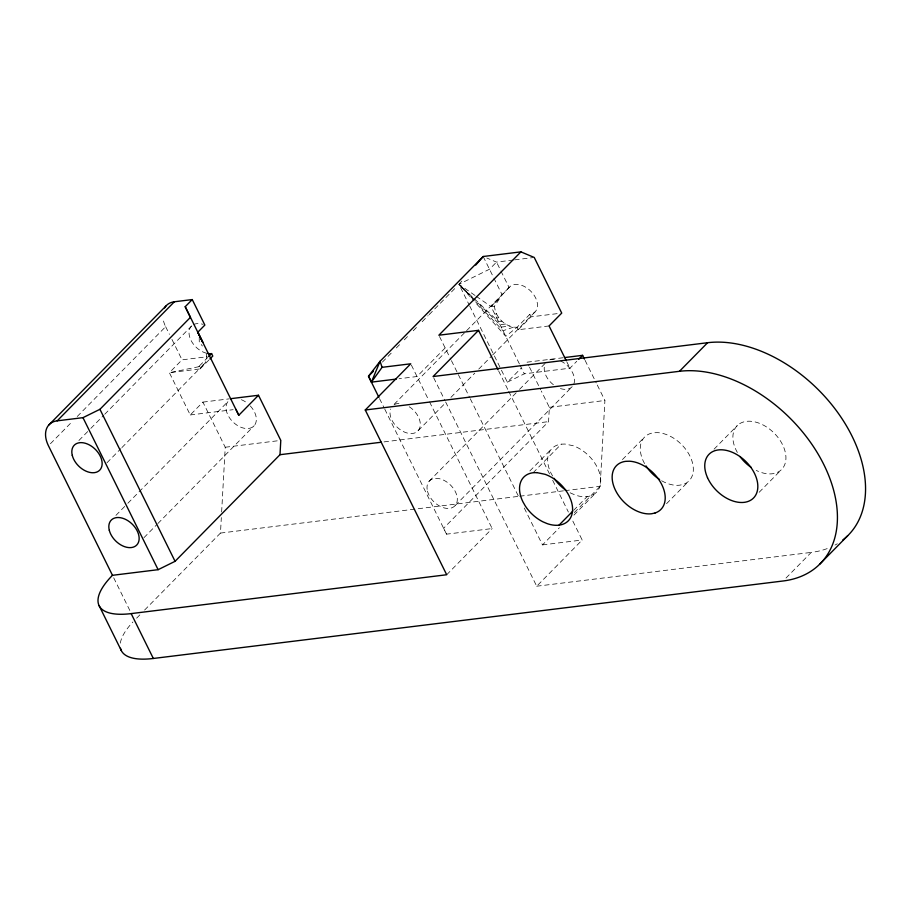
<?xml version="1.0" encoding="UTF-8"?>
<svg xmlns="http://www.w3.org/2000/svg" width="911" height="911" viewBox="0 0 911 911"><rect width="100%" height="100%" fill="white"/><g stroke="black" fill="none" stroke-linecap="round" stroke-linejoin="round"><path stroke-width="0.68" stroke-dasharray="4.55 3.42" d="M144.621 610.04L220.473 533.072L221.327 517.596M221.635 511.971L225.233 447.244L202.914 402.104L190.262 414.96L169.378 372.701L182.029 359.845L207.196 356.748M429.548 401.865L492.168 528.551L446.527 534.165L443.634 528.243L548.559 421.634L549.356 407.331L541.293 391.024M574.306 512.574L600.155 486.315L604.915 400.487L596.864 384.18M519.361 363.819L491.097 306.631L509.317 287.272A17.821 11.797 44.5 0 1 533.208 293.98A17.821 11.797 44.5 0 1 529.746 314.409L517.095 327.265L505.764 336.296L474.882 301.974M549.071 325.944L518.302 329.725L517.095 327.265C505.73 327.664 495.197 317.415 494.525 306.21L502.098 294.743L493.91 278.162M461.775 281.089L458.973 284.3L469.028 304.638M50.424 443.737L72.276 421.531M77.241 416.486L165.643 326.673A26.738 17.685 44.5 0 1 162.898 317.893M78.915 440.491L89.836 429.388M90.838 428.375L103.74 415.257M104.742 414.254L191.151 326.457M208.892 360.016L200.135 368.909L198.917 366.45L207.685 357.545M106.974 462.765L120.912 448.599M121.903 447.586L204.542 363.626M115.925 515.375L126.857 504.273M127.847 503.259L228.16 401.341A17.821 11.797 44.5 0 0 233.421 422.397A17.821 11.797 44.5 0 0 254.203 425.665A17.821 11.797 44.5 0 0 248.942 404.609M143.961 537.672L156.874 524.554M157.865 523.54L254.203 425.665M382.415 362.077L392.356 351.976M396.342 347.934L400.316 343.902M404.29 339.86L409.267 334.804M413.241 330.761L418.206 325.717M422.192 321.674L428.147 315.616M429.149 314.602L456.992 286.316M136.639 618.148L140.636 614.094M445.16 347.945L417.033 376.528L399.052 378.737M394.11 404.336L465.623 331.672M466.614 330.67L509.317 287.272M418.172 430.664L445.98 402.411M450.945 397.355L474.79 373.146M478.753 369.103L491.667 355.985M492.657 354.983L535.372 311.585M518.302 329.725L530.965 316.869L560.322 313.259M469.655 305.914L507.359 382.187L521.138 368.181M429.127 481.236L518.518 390.42M519.509 389.407L546.327 362.168M507.359 382.187L524.315 373.817L569.956 368.203L576.765 361.28M455.181 505.548L572.381 386.469A17.821 11.797 44.5 0 1 559.16 388.109M529.838 470.976L552.146 448.314M533.117 472.741L561.244 444.158L565.025 444.044L573.167 445.73A31.19 20.634 44.5 0 1 597.354 467.525L599.096 471.659A31.19 20.634 44.5 0 1 575.228 495.026L571.072 493.25A31.19 20.634 44.5 0 1 569.011 492.156M446.686 574.75L492.168 528.551M622.441 459.577L644.749 436.916M573.577 510.376L587.151 496.586M524.28 508.053L542.5 544.903L559.4 527.731M573.941 515.102L596.25 492.43M445.638 401.945L536.716 586.217L582.186 540.018L572.142 519.68M714.076 449.157L737.363 425.505M666.545 503.692L688.853 481.031M759.159 492.293L781.467 469.62M786.011 578.029L811.234 552.408A124.773 82.548 44.5 0 0 828.93 547.921M476.18 296.257L491.097 306.631L498.681 299.207M513.417 327.174L503.02 330.739L475.61 301.848M199.019 366.666L169.378 372.701L200.135 368.909M513.28 260.034L496.529 262.095L486.838 258.029M514.681 259.863L532.833 257.619M491.097 306.631L494.525 306.21M494.798 314.124L496.461 313.919M496.723 317.996L498.829 317.734M501.927 321.184L498.499 321.606L458.973 284.3L489.492 269.235L496.529 262.095L500.31 269.747M505.571 324.031L500.037 324.715L475.997 301.051M501.209 327.095L509.488 326.081M202.914 402.104L229.31 398.847M563.157 357.738L527.048 362.179L528.904 365.949M190.262 414.96L233.136 409.677M225.233 447.244L280.793 440.4M549.356 407.331L604.915 400.487M384.055 441.892L548.559 421.634M220.473 533.072L518.291 496.393M519.703 496.222L563.465 490.835M564.877 490.665L600.155 486.315M542.5 544.903L582.186 540.018M536.716 586.217L811.234 552.408M475.041 295.46L458.973 284.3L473.948 300.937M474.995 300.072L458.973 284.3L474.631 300.812M552.635 476.02L551.041 473.23A31.19 20.634 44.5 0 1 561.244 444.158M585.09 360.357L596.238 382.927M566.881 361.986L569.956 368.203M529.746 314.409L530.965 316.869M500.936 271.022L509.135 287.603M483.194 256.503L493.272 276.887M529.519 367.201L540.678 389.771M519.987 365.072L524.315 373.817M498.647 370.993L508.076 390.056M508.702 391.331L549.527 473.925M552.67 480.279L568.373 512.05M439.489 336.489L450.808 359.378M451.435 360.654L457.721 373.362M458.347 374.626L469.655 397.503M470.281 398.779L519.259 497.884M433.704 377.803L445.012 400.669M411.362 365.072L428.922 400.589M379.523 398.619L384.146 407.889M384.772 409.164L446.527 534.165M165.643 326.673L169.423 334.326M171.951 339.427L182.029 359.845M113.704 577.802L130.33 611.452M199.236 337.389L199.27 342.57A17.821 11.809 44.4 0 1 202.401 346.009M553.376 384.727A17.821 11.797 44.5 0 1 544.767 364.878M549.766 359.856A17.821 11.797 44.5 0 1 555.63 359.424M560.538 360.95A17.821 11.797 44.5 0 1 573.941 383.747M241.392 399.713A17.821 11.797 44.5 0 1 247.177 403.095M409.267 406.761A17.821 11.797 44.5 0 1 419.732 427.942A17.821 11.797 44.5 0 1 401.022 430.243A17.821 11.797 44.5 0 1 390.557 409.062M394.577 404.461A17.821 11.797 44.5 0 1 401.421 403.619M206.603 353.24A17.821 11.797 44.5 0 1 190.946 340.247A17.821 11.797 44.5 0 1 192.699 325.09M193.599 324.567A17.821 11.797 44.5 0 1 203.062 324.35M206.239 353.775A17.821 11.809 44.4 0 1 206.114 360.915A17.833 11.797 44.5 0 1 198.917 366.45M120.343 643.143A86.454 30.131 -26.3 0 1 132.915 621.974M661.614 480.757A31.19 20.634 44.5 0 0 679.754 485.176L683.216 484.413A31.19 20.634 44.5 0 0 689.957 456.115A31.19 20.634 44.5 0 0 657.628 432.634L653.847 432.759A31.19 20.634 44.5 0 0 645.967 465.885M737.352 452.46A31.19 20.634 44.5 0 1 750.243 421.235A31.19 20.634 44.5 0 1 785.76 454.965A31.19 20.634 44.5 0 1 756.289 470.44M837.311 543.753A124.773 82.548 44.5 0 1 835.011 545.063M427.464 491.097A17.821 11.797 44.5 0 0 452.733 507.438A17.821 11.797 44.5 0 0 446.276 481.646A17.821 11.797 44.5 0 0 427.464 491.097"/><path stroke-width="1.37" d="M197.812 332.219L202.697 342.149L197.812 332.219L204.85 325.079L192.244 299.571L174.377 301.769L57.188 420.836A26.738 17.685 44.5 0 0 48.442 445.752L112.474 575.308L158.115 569.682L175.071 561.313L279.996 454.703L280.793 440.4L258.485 395.26L230.699 398.676M112.474 575.308A86.454 30.131 -26.3 0 0 131.161 613.604L446.686 574.75L365.265 409.996L410.736 363.796L382.073 367.327L371.392 382.142L368.5 376.22L380.069 361.291L483.194 256.503L520.91 251.869L534.233 257.449L561.723 313.088L549.071 325.944L566.266 360.745M475.747 265.055L483.194 256.503M48.75 425.073L165.95 305.994M57.188 420.836L82.981 417.659L99.937 409.301L190.41 317.37L185.206 306.711L192.244 299.571M208.653 356.554L211.58 353.593L212.787 356.053L209.872 359.025M185.206 306.711L238.796 415.257L258.485 395.26M373.464 371.176L368.5 376.22L378.896 397.344M520.91 251.869L438.863 335.214L478.56 330.329L498.021 369.718M478.56 330.329L433.078 376.528L707.596 342.718A124.773 82.548 44.5 0 1 840.136 415.928A124.773 82.548 44.5 0 1 842.721 540.064M578.713 359.298L582.607 355.336L584.463 359.105M365.265 409.996L679.469 371.301L707.596 342.718M559.024 525.157L572.598 511.367M819.501 564.376L847.629 535.805M564.547 357.567L582.607 355.336M396.285 379.078L371.392 382.142L380.069 361.291L382.073 367.327M279.996 454.703L381.242 442.234M120.491 648.279A86.454 30.131 -26.3 0 0 153.333 658.471L783.096 580.99A124.773 82.548 44.5 0 0 823.897 464.735A124.773 82.548 44.5 0 0 679.469 371.301M99.937 409.301L175.071 561.313M82.981 417.659L158.115 569.682M131.161 613.604L153.333 658.471M99.117 605.656L121.288 650.522M235.903 409.335L238.796 415.257M164.595 307.895A26.738 17.685 44.5 0 1 174.377 301.769M211.58 353.593A17.821 11.797 44.5 0 1 207.902 353.502M565.993 490.266A31.19 20.634 44.5 0 1 554.013 478.286M659.598 479.516A31.19 20.634 44.5 0 1 645.967 465.885M751.211 467.457A31.19 20.634 44.5 0 1 739.926 456.457M655.089 512.984L651.627 513.758A31.19 20.634 44.5 0 1 615.529 490.403A31.19 20.634 44.5 0 1 625.72 461.342L629.501 461.217A31.19 20.634 44.5 0 1 661.83 484.698A31.19 20.634 44.5 0 1 655.089 512.984M536.898 472.615L533.117 472.741A31.19 20.634 44.5 0 0 522.914 501.802L525.226 505.867A31.19 20.634 44.5 0 0 542.945 521.832L547.101 523.597A31.19 20.634 44.5 0 0 570.958 500.241L569.227 496.096A31.19 20.634 44.5 0 0 545.04 474.301L536.898 472.615M109.286 530.27A17.821 11.797 44.5 0 0 134.555 546.623A17.821 11.797 44.5 0 0 128.109 520.83A17.821 11.797 44.5 0 0 109.286 530.27M72.276 455.386A17.821 11.797 44.5 0 0 97.545 471.739A17.821 11.797 44.5 0 0 91.1 445.946A17.821 11.797 44.5 0 0 72.276 455.386M707.483 477.615A31.19 20.634 44.5 0 0 753.34 498.203A31.19 20.634 44.5 0 0 733.025 452.608A31.19 20.634 44.5 0 0 707.483 477.615"/></g></svg>
